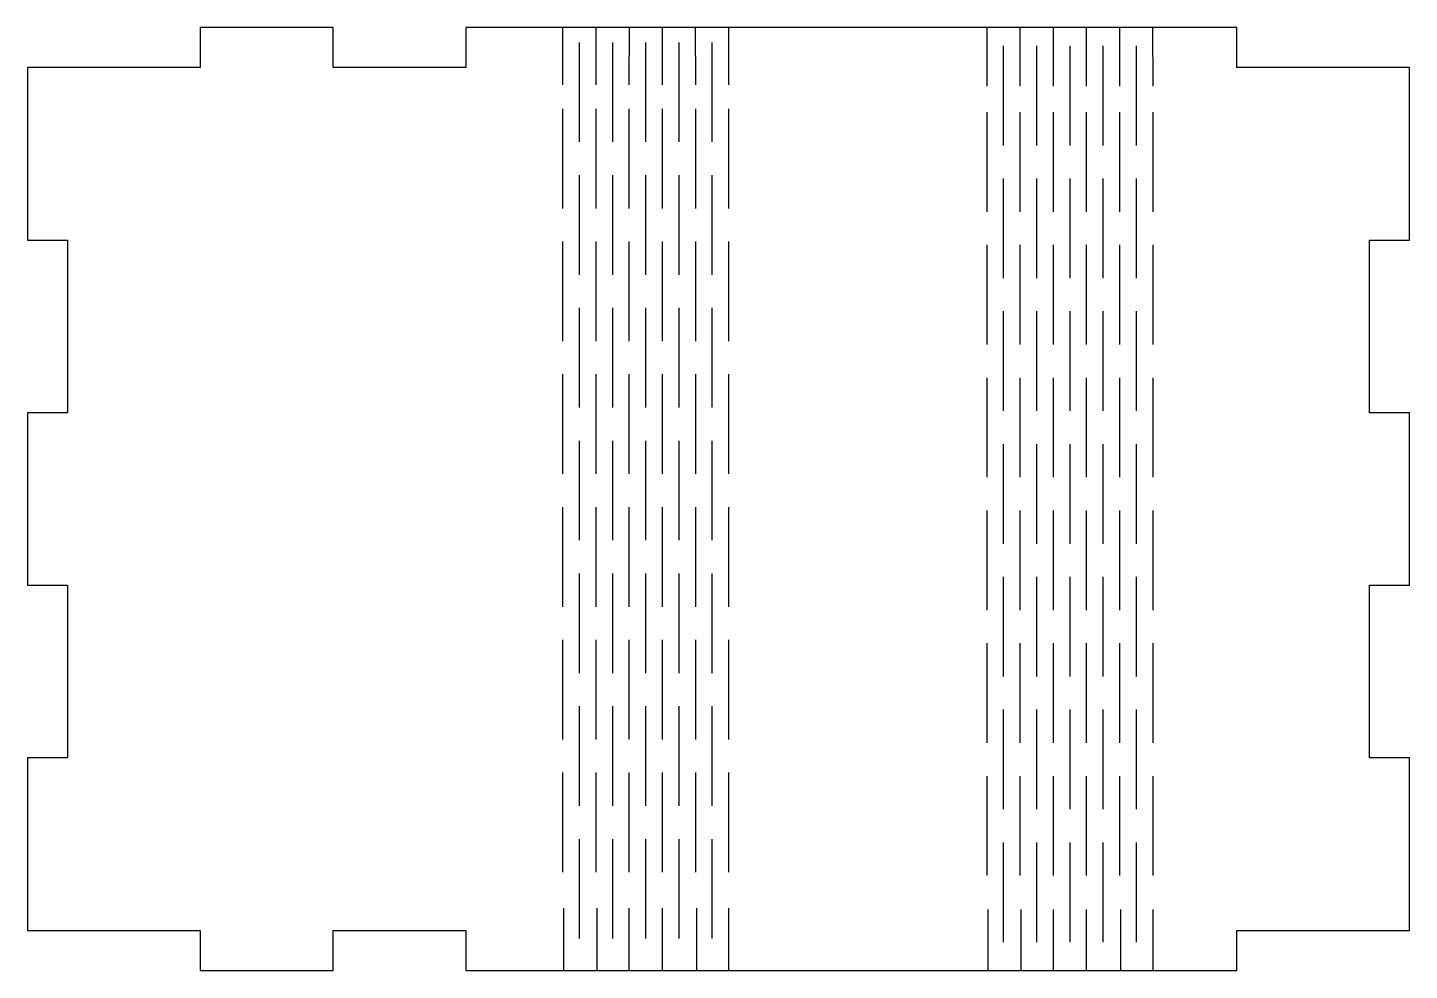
# Model space of a CAD drawing. Header units: millimetres. Extents: x -129 to 79, y -58 to 84.
import ezdxf

# ---------------------------------------------------------------- set-up
doc = ezdxf.new("R2010")
doc.units = ezdxf.units.MM

msp = doc.modelspace()

# ---------------------------------------------------------------- linework, layer by layer
at = {"color": 7, "linetype": 'Continuous', "lineweight": 25}
for p, q in [((-102.91, 84), (-102.91, 78)), ((-82.91, 84), (-102.91, 84)), ((-82.91, 78), (-82.91, 84)), ((-62.91, 84), (-62.91, 78)), ((53.19, 84), (-62.91, 84)), ((53.19, 78), (53.19, 84)), ((-128.91, 78), (-128.91, 52)), ((-102.91, 78), (-128.91, 78)), ((-62.91, 78), (-82.91, 78)), ((79.19, 78), (53.19, 78)), ((79.19, 52), (79.19, 78)), ((-128.91, 52), (-122.91, 52)), ((-122.91, 52), (-122.91, 26)), ((73.19, 52), (79.19, 52)), ((73.19, 26), (73.19, 52)), ((-128.91, 26), (-128.91, 0)), ((-122.91, 26), (-128.91, 26)), ((79.19, 26), (73.19, 26)), ((79.19, 0), (79.19, 26)), ((-128.91, 0), (-122.91, 0)), ((-122.91, 0), (-122.91, -26)), ((73.19, 0), (79.19, 0)), ((73.19, -26), (73.19, 0)), ((-128.91, -26), (-128.91, -52)), ((-122.91, -26), (-128.91, -26)), ((79.19, -26), (73.19, -26)), ((79.19, -52), (79.19, -26)), ((-128.91, -52), (-102.91, -52)), ((-102.91, -52), (-102.91, -58)), ((-82.91, -52), (-62.91, -52)), ((-82.91, -58), (-82.91, -52)), ((-62.91, -52), (-62.91, -58)), ((53.19, -52), (79.19, -52)), ((53.19, -58), (53.19, -52)), ((-102.91, -58), (-82.91, -58)), ((-62.91, -58), (53.19, -58))]:
    msp.add_line(p, q, dxfattribs=at)
at = {"color": 7, "linetype": 'Continuous'}
for p, q in [((-48.35, 84), (-48.35, 75.36)), ((-43.35, 84), (-43.35, 75.36)), ((-38.34, 84), (-38.35, 75.36)), ((-33.37, 84), (-33.35, 75.36)), ((-28.37, 84), (-28.35, 75.36)), ((-23.37, 84), (-23.35, 75.36)), ((15.53, 84), (15.53, 75.16)), ((20.53, 84), (20.53, 75.16)), ((25.54, 84), (25.53, 75.16)), ((30.51, 84), (30.53, 75.16)), ((35.51, 84), (35.53, 75.16)), ((40.51, 84), (40.53, 75.16)), ((-45.85, 81.78), (-45.85, 66.78)), ((-40.85, 81.78), (-40.85, 66.78)), ((-35.85, 81.78), (-35.85, 66.78)), ((-30.85, 81.78), (-30.85, 66.78)), ((-25.85, 81.78), (-25.85, 66.78)), ((18.03, 81.27), (18.03, 66.27)), ((23.03, 81.27), (23.03, 66.27)), ((28.03, 81.27), (28.03, 66.27)), ((33.03, 81.27), (33.03, 66.27)), ((38.03, 81.27), (38.03, 66.27)), ((-48.35, 71.78), (-48.35, 56.78)), ((-43.35, 71.78), (-43.35, 56.78)), ((-38.35, 71.78), (-38.35, 56.78)), ((-33.35, 71.78), (-33.35, 56.78)), ((-28.35, 71.78), (-28.35, 56.78)), ((-23.35, 71.78), (-23.35, 56.78)), ((15.53, 71.27), (15.53, 56.27)), ((20.53, 71.27), (20.53, 56.27)), ((25.53, 71.27), (25.53, 56.27)), ((30.53, 71.27), (30.53, 56.27)), ((35.53, 71.27), (35.53, 56.27)), ((40.53, 71.27), (40.53, 56.27)), ((-45.85, 61.78), (-45.85, 46.78)), ((-40.85, 61.78), (-40.85, 46.78)), ((-35.85, 61.78), (-35.85, 46.78)), ((-30.85, 61.78), (-30.85, 46.78)), ((-25.85, 61.78), (-25.85, 46.78)), ((18.03, 61.27), (18.03, 46.27)), ((23.03, 61.27), (23.03, 46.27)), ((28.03, 61.27), (28.03, 46.27)), ((33.03, 61.27), (33.03, 46.27)), ((38.03, 61.27), (38.03, 46.27)), ((-48.35, 51.78), (-48.35, 36.78)), ((-43.35, 51.78), (-43.35, 36.78)), ((-38.35, 51.78), (-38.35, 36.78)), ((-33.35, 51.78), (-33.35, 36.78)), ((-28.35, 51.78), (-28.35, 36.78)), ((-23.35, 51.78), (-23.35, 36.78)), ((15.53, 51.27), (15.53, 36.27)), ((20.53, 51.27), (20.53, 36.27)), ((25.53, 51.27), (25.53, 36.27)), ((30.53, 51.27), (30.53, 36.27)), ((35.53, 51.27), (35.53, 36.27)), ((40.53, 51.27), (40.53, 36.27)), ((-45.85, 41.78), (-45.85, 26.78)), ((-40.85, 41.78), (-40.85, 26.78)), ((-35.85, 41.78), (-35.85, 26.78)), ((-30.85, 41.78), (-30.85, 26.78)), ((-25.85, 41.78), (-25.85, 26.78)), ((18.03, 41.27), (18.03, 26.27)), ((23.03, 41.27), (23.03, 26.27)), ((28.03, 41.27), (28.03, 26.27)), ((33.03, 41.27), (33.03, 26.27)), ((38.03, 41.27), (38.03, 26.27)), ((-48.35, 31.78), (-48.35, 16.78)), ((-43.35, 31.78), (-43.35, 16.78)), ((-38.35, 31.78), (-38.35, 16.78)), ((-33.35, 31.78), (-33.35, 16.78)), ((-28.35, 31.78), (-28.35, 16.78)), ((-23.35, 31.78), (-23.35, 16.78)), ((15.53, 31.27), (15.53, 16.27)), ((20.53, 31.27), (20.53, 16.27)), ((25.53, 31.27), (25.53, 16.27)), ((30.53, 31.27), (30.53, 16.27)), ((35.53, 31.27), (35.53, 16.27)), ((40.53, 31.27), (40.53, 16.27)), ((-45.85, 21.78), (-45.85, 6.78)), ((-40.85, 21.78), (-40.85, 6.78)), ((-35.85, 21.78), (-35.85, 6.78)), ((-30.85, 21.78), (-30.85, 6.78)), ((-25.85, 21.78), (-25.85, 6.78)), ((18.03, 21.27), (18.03, 6.27)), ((23.03, 21.27), (23.03, 6.27)), ((28.03, 21.27), (28.03, 6.27)), ((33.03, 21.27), (33.03, 6.27)), ((38.03, 21.27), (38.03, 6.27)), ((-48.35, 11.78), (-48.35, -3.22)), ((-43.35, 11.78), (-43.35, -3.22)), ((-38.35, 11.78), (-38.35, -3.22)), ((-33.35, 11.78), (-33.35, -3.22)), ((-28.35, 11.78), (-28.35, -3.22)), ((-23.35, 11.78), (-23.35, -3.22)), ((15.53, 11.27), (15.53, -3.73)), ((20.53, 11.27), (20.53, -3.73)), ((25.53, 11.27), (25.53, -3.73)), ((30.53, 11.27), (30.53, -3.73)), ((35.53, 11.27), (35.53, -3.73)), ((40.53, 11.27), (40.53, -3.73)), ((-45.85, 1.78), (-45.85, -13.22)), ((-40.85, 1.78), (-40.85, -13.22)), ((-35.85, 1.78), (-35.85, -13.22)), ((-30.85, 1.78), (-30.85, -13.22)), ((-25.85, 1.78), (-25.85, -13.22)), ((18.03, 1.27), (18.03, -13.73)), ((23.03, 1.27), (23.03, -13.73)), ((28.03, 1.27), (28.03, -13.73)), ((33.03, 1.27), (33.03, -13.73)), ((38.03, 1.27), (38.03, -13.73)), ((-48.35, -8.22), (-48.35, -23.22)), ((-43.35, -8.22), (-43.35, -23.22)), ((-38.35, -8.22), (-38.35, -23.22)), ((-33.35, -8.22), (-33.35, -23.22)), ((-28.35, -8.22), (-28.35, -23.22)), ((-23.35, -8.22), (-23.35, -23.22)), ((15.53, -8.73), (15.53, -23.73)), ((20.53, -8.73), (20.53, -23.73)), ((25.53, -8.73), (25.53, -23.73)), ((30.53, -8.73), (30.53, -23.73)), ((35.53, -8.73), (35.53, -23.73)), ((40.53, -8.73), (40.53, -23.73)), ((-45.85, -18.22), (-45.85, -33.22)), ((-40.85, -18.22), (-40.85, -33.22)), ((-35.85, -18.22), (-35.85, -33.22)), ((-30.85, -18.22), (-30.85, -33.22)), ((-25.85, -18.22), (-25.85, -33.22)), ((18.03, -18.73), (18.03, -33.73)), ((23.03, -18.73), (23.03, -33.73)), ((28.03, -18.73), (28.03, -33.73)), ((33.03, -18.73), (33.03, -33.73)), ((38.03, -18.73), (38.03, -33.73)), ((-48.35, -28.22), (-48.35, -43.22)), ((-43.35, -28.22), (-43.35, -43.22)), ((-38.35, -28.22), (-38.35, -43.22)), ((-33.35, -28.22), (-33.35, -43.22)), ((-28.35, -28.22), (-28.35, -43.22)), ((-23.35, -28.22), (-23.35, -43.22)), ((15.53, -28.73), (15.53, -43.73)), ((20.53, -28.73), (20.53, -43.73)), ((25.53, -28.73), (25.53, -43.73)), ((30.53, -28.73), (30.53, -43.73)), ((35.53, -28.73), (35.53, -43.73)), ((40.53, -28.73), (40.53, -43.73)), ((-45.85, -38.22), (-45.85, -53.22)), ((-40.85, -38.22), (-40.85, -53.22)), ((-35.85, -38.22), (-35.85, -53.22)), ((-30.85, -38.22), (-30.85, -53.22)), ((-25.85, -38.22), (-25.85, -53.22)), ((18.03, -38.73), (18.03, -53.73)), ((23.03, -38.73), (23.03, -53.73)), ((28.03, -38.73), (28.03, -53.73)), ((33.03, -38.73), (33.03, -53.73)), ((38.03, -38.73), (38.03, -53.73)), ((-48.2, -48.65), (-48.2, -58)), ((-43.2, -48.65), (-43.2, -58)), ((-38.35, -48.65), (-38.35, -58)), ((-33.37, -48.65), (-33.37, -58)), ((-28.19, -48.65), (-28.19, -58)), ((-23.35, -48.65), (-23.35, -58)), ((15.69, -48.85), (15.69, -58)), ((20.69, -48.85), (20.69, -58)), ((25.53, -48.85), (25.53, -58)), ((30.51, -48.85), (30.51, -58)), ((35.69, -48.85), (35.69, -58)), ((40.53, -48.85), (40.53, -58))]:
    msp.add_line(p, q, dxfattribs=at)

doc.saveas('drawing.dxf')
